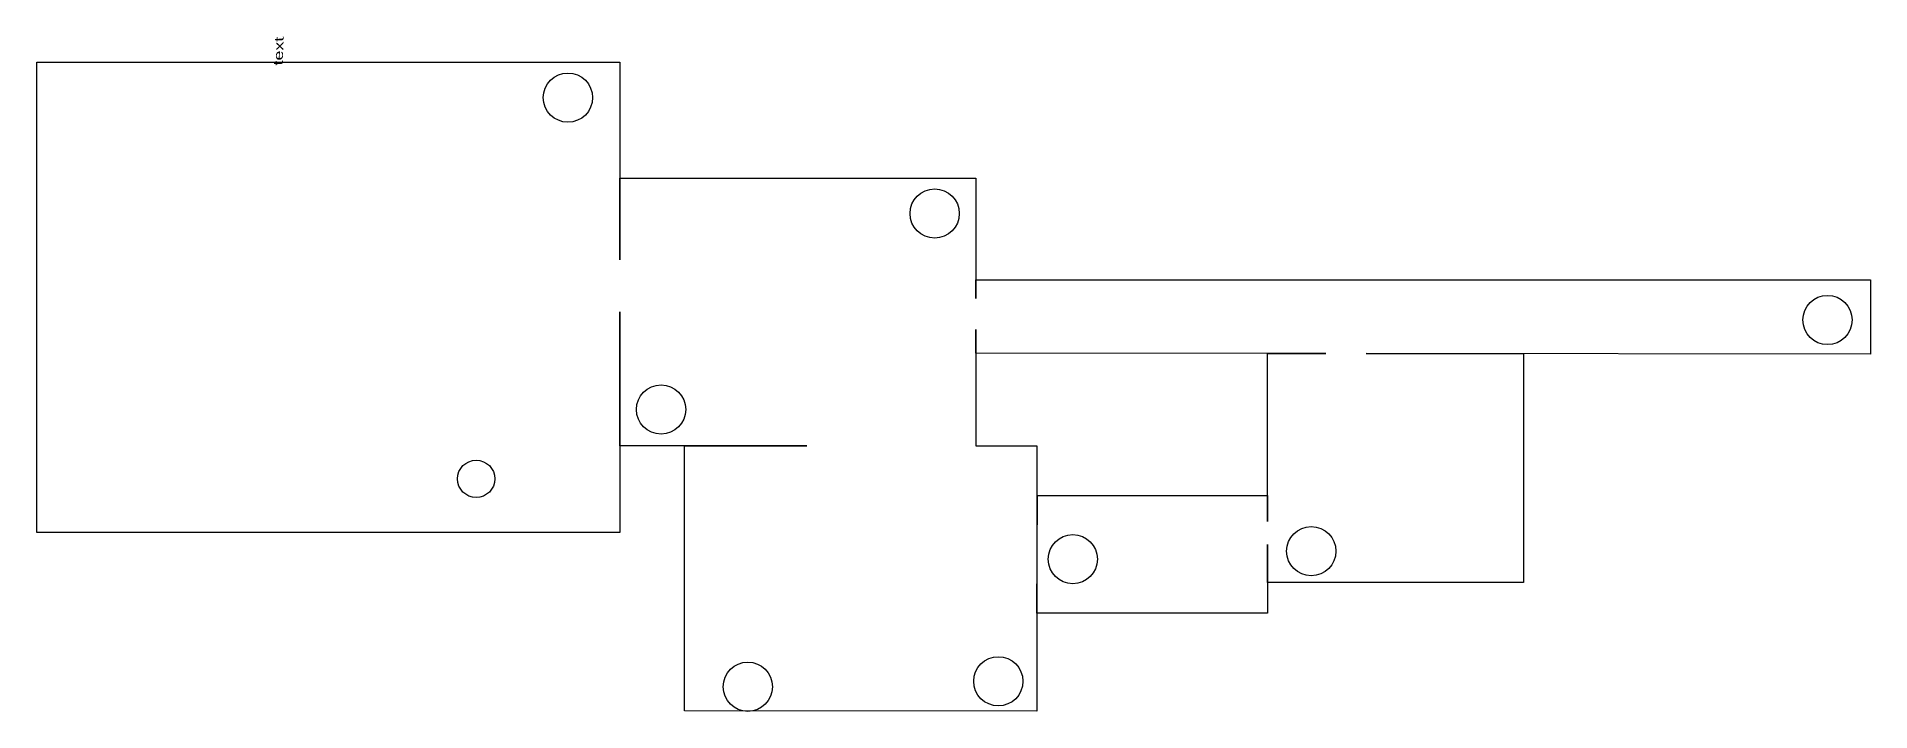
# Model space of a CAD drawing. Header units: inches. Extents: x 26 to 1866, y 6 to 1831.
# Drawn here: x 26.4 to 55.01, y 6.26 to 16.79 of the extents above; entities outside this region: 2.
import ezdxf

# ---------------------------------------------------------------- set-up
doc = ezdxf.new("R2010")
doc.units = ezdxf.units.IN
doc.header["$MEASUREMENT"] = 0
for name, color, linetype in [('Contorno-I', 253, 'Continuous'), ('pessoa', 50, 'Continuous'), ('room', 134, 'Continuous'), ('saida', 10, 'Continuous'), ('Sprinkler-I', 3, 'Continuous')]:
    doc.layers.add(name, color=color, linetype=linetype)
doc.styles.get("Standard").update_dxf_attribs({"font": 'arial.ttf'})

# ---------------------------------------------------------------- blocks, each defined once
blk = doc.blocks.new('spk')
at = {"linetype": 'Continuous'}
blk.add_circle((0, 0), 0.165, dxfattribs=at)
at = {"layer": 'Contorno-I', "linetype": 'Continuous'}
blk.add_circle((0, 0), 0.135, dxfattribs=at)

msp = doc.modelspace()

# ---------------------------------------------------------------- linework, layer by layer
at = {"layer": 'pessoa'}
msp.add_circle((33.257, 9.887), 0.291, dxfattribs=at)
at = {"layer": 'room', "elevation": 1}
msp.add_lwpolyline([(45.604, 8.862), (45.604, 7.789), (42.006, 7.789), (42.014, 9.625), (45.604, 9.625), (45.604, 9.224), (45.604, 11.844), (46.515, 11.842), (41.053, 11.85), (41.053, 12.217), (41.053, 10.404), (42.006, 10.404), (42.006, 6.264), (36.506, 6.265), (36.506, 10.404), (38.414, 10.404), (35.501, 10.404), (35.501, 12.493), (35.501, 9.049), (26.4, 9.049), (26.4, 16.388), (35.501, 16.388), (35.501, 13.307), (35.501, 14.581), (41.053, 14.581), (41.053, 12.701), (41.053, 12.993), (55.01, 12.995), (55.01, 11.831), (47.141, 11.842), (49.598, 11.838), (49.598, 8.269), (45.604, 8.269)], close=True, dxfattribs=at)
at = {"layer": 'saida'}
for centre in [(34.689, 15.836), (40.411, 14.028), (54.341, 12.366), (36.142, 10.969), (42.567, 8.634), (46.287, 8.759), (37.495, 6.643), (41.404, 6.728)]:
    msp.add_circle(centre, 0.384, dxfattribs=at)

# ---------------------------------------------------------------- block references
at = {"layer": 'room', "xscale": 39.37007874015748, "yscale": 39.37007874015748, "zscale": 39.37007874015748}
msp.add_blockref('spk', (56.428, 51.075), dxfattribs=at)
at = {"layer": 'Sprinkler-I'}
msp.add_blockref('spk', (1865.966, 1831.036), dxfattribs=at)

# ---------------------------------------------------------------- texts
at = {"layer": 'room', "extrusion": (0.701151, -0.091584, 0.707107)}
msp.add_text('text', height=0.2, rotation=7.4418, dxfattribs=at).set_placement((20.12, -19.802, 19.607))

doc.saveas('drawing.dxf')
